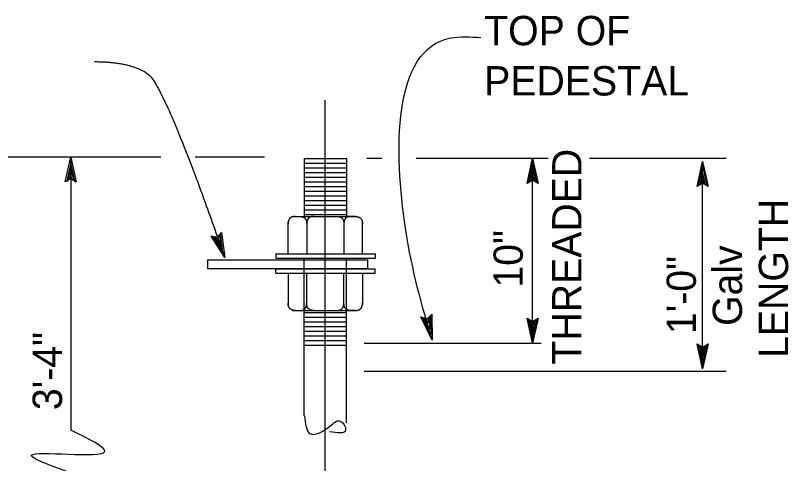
# Model space of a CAD drawing. Extents: x -1024 to 866, y -476 to 714.
# Drawn here: x -78.4 to 106.1, y -212.6 to -105.6 of the extents above; entities that cross this region are included whole.
import ezdxf

# ---------------------------------------------------------------- set-up
doc = ezdxf.new("R2010")
doc.units = 0
for name, color, linetype in [('56 Stage 3 Anno', 7, 'Continuous'), ('57 Undefined', 7, 'Continuous'), ('60 Nongeo Data', 7, 'Continuous')]:
    doc.layers.add(name, color=color, linetype=linetype)

msp = doc.modelspace()

# ---------------------------------------------------------------- linework, layer by layer
at = {"layer": '56 Stage 3 Anno'}
for p, q in [((-4.42, -291.66), (-4.42, -125.84)), ((-43.7, -139.43), (-233.73, -139.43)), ((-65.15, -139.43), (-65.15, -139.43)), ((-65.15, -139.43), (-65.15, -204.61)), ((-18.92, -139.43), (-35.48, -139.43)), ((5.49, -139.69), (9.08, -139.69)), ((17.3, -139.69), (48.78, -139.69)), ((43.71, -145.69), (45.05, -139.69)), ((45.05, -183.86), (45.05, -139.69)), ((45.05, -139.69), (45.05, -139.69)), ((45.05, -139.69), (46.38, -145.69)), ((58.6, -139.69), (91.25, -139.69)), ((44.06, -145.47), (45.05, -141.07)), ((45.05, -141.08), (46.02, -145.46)), ((84.28, -146.46), (85.62, -140.46)), ((84.64, -146.24), (85.62, -141.84)), ((85.62, -189.96), (85.62, -140.46)), ((85.62, -140.46), (85.62, -140.46)), ((85.62, -140.46), (86.95, -146.46)), ((85.63, -141.85), (86.59, -146.22)), ((44.42, -145.24), (45.05, -142.45)), ((44.77, -145.06), (45.05, -143.83)), ((45.05, -142.45), (45.67, -145.28)), ((45.05, -143.83), (45.31, -145.04)), ((85, -146), (85.62, -143.22)), ((85.62, -143.22), (86.25, -146.04)), ((-66.46, -145.34), (-66.46, -145.34)), ((-63.84, -145.34), (-63.84, -145.34)), ((45.05, -144.89), (43.71, -145.69)), ((43.71, -145.69), (43.71, -145.69)), ((46.38, -145.69), (45.05, -144.89)), ((46.38, -145.69), (46.38, -145.69)), ((85.62, -145.66), (84.28, -146.46)), ((85.34, -145.83), (85.62, -144.6)), ((85.62, -144.6), (85.89, -145.81)), ((86.95, -146.46), (85.62, -145.66)), ((84.28, -146.46), (84.28, -146.46)), ((86.95, -146.46), (86.95, -146.46)), ((-31.66, -158.31), (-31.66, -158.31)), ((-29.19, -157.42), (-29.19, -157.42)), ((-28.42, -163.42), (-28.42, -163.42)), ((19.88, -178.03), (21, -176.94)), ((21, -176.94), (21, -176.94)), ((21, -176.94), (21.08, -183.09)), ((21.08, -183.09), (18.4, -177.56)), ((18.4, -177.56), (18.4, -177.56)), ((18.4, -177.56), (19.88, -178.03)), ((20.76, -181.74), (18.8, -177.71)), ((20.44, -180.4), (19.18, -177.8)), ((20.13, -179.06), (19.59, -177.94)), ((20.11, -177.8), (20.13, -179.06)), ((20.41, -177.55), (20.44, -180.4)), ((20.7, -177.24), (20.76, -181.75)), ((45.05, -183.86), (43.72, -177.86)), ((43.72, -177.86), (43.72, -177.86)), ((43.72, -177.86), (45.05, -178.66)), ((45.05, -182.47), (44.08, -178.09)), ((45.05, -181.1), (44.42, -178.27)), ((45.05, -179.72), (44.78, -178.51)), ((45.05, -178.66), (46.39, -177.86)), ((46.39, -177.86), (45.05, -183.86)), ((46.03, -178.08), (45.05, -182.48)), ((45.67, -178.31), (45.05, -181.1)), ((45.33, -178.49), (45.05, -179.72)), ((46.39, -177.86), (46.39, -177.86)), ((4.87, -183.86), (47.06, -183.86)), ((21.08, -183.09), (21.08, -183.09)), ((45.05, -183.86), (45.05, -183.86)), ((85.62, -189.96), (84.29, -183.96)), ((84.29, -183.96), (84.29, -183.96)), ((84.29, -183.96), (85.62, -184.76)), ((85.62, -188.57), (84.65, -184.2)), ((85.62, -187.2), (85, -184.37)), ((85.62, -184.76), (86.96, -183.96)), ((86.96, -183.96), (85.62, -189.96)), ((86.61, -184.18), (85.62, -188.58)), ((86.25, -184.41), (85.62, -187.2)), ((86.96, -183.96), (86.96, -183.96)), ((85.63, -185.82), (85.36, -184.61)), ((85.9, -184.59), (85.63, -185.82)), ((85.62, -189.96), (85.62, -189.96)), ((4.87, -190.5), (91.25, -190.5))]:
    msp.add_line(p, q, dxfattribs=at)
for points in [[(-66.46, -145.34), (-65.15, -139.43), (-63.84, -145.34), (-64.19, -145.13), (-65.14, -140.8), (-66.12, -145.13), (-65.77, -144.92), (-65.15, -142.15), (-64.53, -144.92), (-64.88, -144.71), (-65.15, -143.51), (-65.42, -144.71), (-65.15, -144.55), (-63.84, -145.34), (-65.15, -144.55)], [(-29.19, -157.42), (-28.42, -163.42), (-31.66, -158.31), (-31.26, -158.39), (-28.89, -162.13), (-29.45, -157.73), (-29.7, -158.05), (-29.35, -160.86), (-30.86, -158.47), (-30.46, -158.55), (-29.81, -159.58), (-29.96, -158.36), (-30.16, -158.61), (-31.66, -158.31), (-30.16, -158.61)]]:
    msp.add_lwpolyline(points, close=True, dxfattribs=at)
for points in [[(21.08, -183.09), (14.73, -156.41), (25.52, -110.98), (32.72, -110.88)], [(-65.17, -214.84), (-74.5, -210.56), (-57.01, -209.71), (-65.11, -204.59)]]:
    msp.add_spline(points, degree=3, dxfattribs=at)
msp.add_open_spline([(-59.52, -116.63), (-50.96, -116.63), (-42.66, -122.42), (-28.42, -163.42)], degree=2, dxfattribs=at)
at = {"layer": '60 Nongeo Data'}
for p, q in [((-9.49, -139.72), (-9.49, -153.85)), ((-9.49, -139.72), (0.65, -139.72)), ((0.65, -139.72), (0.65, -153.85)), ((-9.49, -140.83), (0.65, -140.83)), ((-9.49, -141.95), (0.65, -141.95)), ((-9.49, -143.06), (0.65, -143.06)), ((-9.49, -144.18), (0.65, -144.18)), ((-9.49, -145.29), (0.65, -145.29)), ((-9.49, -146.4), (0.65, -146.4)), ((-9.49, -147.52), (0.65, -147.52)), ((-9.49, -148.63), (0.65, -148.63)), ((-9.49, -149.75), (0.65, -149.75)), ((-9.49, -150.86), (0.65, -150.86)), ((-9.49, -151.98), (0.65, -151.98)), ((-9.49, -153.09), (0.65, -153.09)), ((-13.29, -162.47), (-13.29, -154.86)), ((-12.24, -153.6), (3.13, -153.6)), ((-11.64, -153.57), (-9.48, -153.57)), ((-9.48, -153.57), (3.09, -153.57)), ((2.8, -153.57), (0.64, -153.57)), ((-8.83, -155.24), (-8.83, -162.47)), ((-0.01, -155.34), (-0.01, -162.47)), ((4.45, -162.47), (4.45, -155.04)), ((-32.53, -163.91), (5.68, -163.91)), ((-32.53, -163.91), (-32.53, -165.99)), ((-16.25, -162.47), (7.51, -162.47)), ((-16.25, -162.47), (-16.25, -163.51)), ((-16.25, -163.51), (7.51, -163.51)), ((-9.49, -201.15), (-9.49, -163.51)), ((0.65, -202.86), (0.65, -163.51)), ((5.68, -163.91), (5.68, -165.99)), ((7.51, -162.47), (7.51, -163.51)), ((-32.53, -165.99), (5.68, -165.99)), ((-16.25, -166.11), (7.51, -166.11)), ((-16.25, -167.15), (-16.25, -166.11)), ((-16.25, -167.15), (7.51, -167.15)), ((-13.29, -167.15), (-13.29, -174.76)), ((-8.83, -174.38), (-8.83, -167.15)), ((-0.01, -174.28), (-0.01, -167.15)), ((4.45, -167.15), (4.45, -174.58)), ((7.51, -167.15), (7.51, -166.11)), ((-12.24, -176.03), (3.13, -176.03)), ((-11.64, -176.05), (-9.48, -176.05)), ((-9.49, -176.53), (0.65, -176.53)), ((-9.48, -176.05), (3.09, -176.05)), ((2.8, -176.05), (0.64, -176.05)), ((-9.49, -177.64), (0.65, -177.64)), ((-9.49, -178.76), (0.65, -178.76)), ((-9.49, -179.87), (0.65, -179.87)), ((-9.49, -180.99), (0.65, -180.99)), ((-9.49, -182.1), (0.65, -182.1)), ((-9.49, -183.22), (0.65, -183.22)), ((-9.49, -184.33), (0.65, -184.33))]:
    msp.add_line(p, q, dxfattribs=at)
for points in [[(-11.57, -153.6), (-11.63, -153.6), (-11.7, -153.6), (-11.76, -153.6), (-11.82, -153.61), (-11.88, -153.61), (-11.94, -153.62), (-12, -153.63), (-12.06, -153.64), (-12.11, -153.65), (-12.16, -153.66), (-12.22, -153.67), (-12.27, -153.69), (-12.32, -153.7), (-12.37, -153.72), (-12.42, -153.74), (-12.46, -153.76), (-12.51, -153.78), (-12.55, -153.8), (-12.59, -153.82), (-12.64, -153.85), (-12.68, -153.88), (-12.71, -153.9), (-12.75, -153.93), (-12.79, -153.96), (-12.82, -153.99), (-12.86, -154.03), (-12.89, -154.06), (-12.92, -154.09), (-12.95, -154.13), (-12.98, -154.17), (-13.01, -154.21), (-13.03, -154.25), (-13.06, -154.29), (-13.08, -154.33), (-13.1, -154.37), (-13.12, -154.42), (-13.14, -154.47), (-13.16, -154.51), (-13.18, -154.56), (-13.2, -154.61), (-13.21, -154.66), (-13.22, -154.72), (-13.24, -154.77), (-13.25, -154.83), (-13.26, -154.88), (-13.27, -154.94), (-13.27, -155), (-13.28, -155.06), (-13.28, -155.12), (-13.28, -155.19), (-13.29, -155.25), (-13.29, -155.32)], [(-10.59, -153.57), (-10.52, -153.58), (-10.46, -153.58), (-10.39, -153.58), (-10.33, -153.58), (-10.27, -153.59), (-10.21, -153.6), (-10.15, -153.61), (-10.1, -153.61), (-10.04, -153.63), (-9.99, -153.64), (-9.94, -153.65), (-9.88, -153.67), (-9.84, -153.68), (-9.78, -153.7), (-9.74, -153.72), (-9.69, -153.74), (-9.65, -153.76), (-9.6, -153.78), (-9.56, -153.8), (-9.52, -153.83), (-9.48, -153.85), (-9.44, -153.88), (-9.4, -153.91), (-9.37, -153.94), (-9.33, -153.97), (-9.3, -154), (-9.26, -154.04), (-9.23, -154.07), (-9.2, -154.11), (-9.17, -154.15), (-9.15, -154.19), (-9.12, -154.23), (-9.1, -154.27), (-9.07, -154.31), (-9.05, -154.35), (-9.03, -154.4), (-9.01, -154.44), (-8.99, -154.49), (-8.97, -154.54), (-8.96, -154.59), (-8.94, -154.64), (-8.93, -154.7), (-8.92, -154.75), (-8.91, -154.81), (-8.9, -154.86), (-8.89, -154.92), (-8.88, -154.98), (-8.88, -155.04), (-8.87, -155.1), (-8.87, -155.16), (-8.87, -155.23), (-8.87, -155.29)], [(-7.12, -153.57), (-7.18, -153.58), (-7.25, -153.58), (-7.31, -153.58), (-7.37, -153.58), (-7.43, -153.59), (-7.49, -153.6), (-7.55, -153.61), (-7.6, -153.61), (-7.66, -153.63), (-7.71, -153.64), (-7.77, -153.65), (-7.82, -153.67), (-7.87, -153.68), (-7.92, -153.7), (-7.97, -153.72), (-8.01, -153.74), (-8.06, -153.76), (-8.1, -153.78), (-8.14, -153.8), (-8.19, -153.83), (-8.22, -153.85), (-8.26, -153.88), (-8.3, -153.91), (-8.34, -153.94), (-8.37, -153.97), (-8.41, -154), (-8.44, -154.04), (-8.47, -154.07), (-8.5, -154.11), (-8.53, -154.15), (-8.56, -154.19), (-8.58, -154.23), (-8.61, -154.27), (-8.63, -154.31), (-8.65, -154.35), (-8.67, -154.4), (-8.69, -154.44), (-8.71, -154.49), (-8.73, -154.54), (-8.75, -154.59), (-8.76, -154.64), (-8.77, -154.7), (-8.78, -154.75), (-8.8, -154.81), (-8.81, -154.86), (-8.81, -154.92), (-8.82, -154.98), (-8.83, -155.04), (-8.83, -155.1), (-8.83, -155.16), (-8.84, -155.23), (-8.84, -155.29)], [(-1.72, -153.57), (-1.66, -153.58), (-1.59, -153.58), (-1.53, -153.58), (-1.47, -153.58), (-1.41, -153.59), (-1.35, -153.6), (-1.29, -153.61), (-1.24, -153.61), (-1.18, -153.63), (-1.13, -153.64), (-1.07, -153.65), (-1.02, -153.67), (-0.97, -153.68), (-0.92, -153.7), (-0.88, -153.72), (-0.83, -153.74), (-0.78, -153.76), (-0.74, -153.78), (-0.7, -153.8), (-0.66, -153.83), (-0.62, -153.85), (-0.58, -153.88), (-0.54, -153.91), (-0.5, -153.94), (-0.47, -153.97), (-0.43, -154), (-0.4, -154.04), (-0.37, -154.07), (-0.34, -154.11), (-0.31, -154.15), (-0.28, -154.19), (-0.26, -154.23), (-0.23, -154.27), (-0.21, -154.31), (-0.19, -154.35), (-0.17, -154.4), (-0.15, -154.44), (-0.13, -154.49), (-0.11, -154.54), (-0.1, -154.59), (-0.08, -154.64), (-0.07, -154.7), (-0.06, -154.75), (-0.04, -154.81), (-0.04, -154.86), (-0.03, -154.92), (-0.02, -154.98), (-0.01, -155.04), (-0.01, -155.1), (-0.01, -155.16), (-0.01, -155.23), (0, -155.29)], [(1.75, -153.57), (1.68, -153.58), (1.62, -153.58), (1.55, -153.58), (1.49, -153.58), (1.43, -153.59), (1.37, -153.6), (1.31, -153.61), (1.26, -153.61), (1.2, -153.63), (1.15, -153.64), (1.1, -153.65), (1.04, -153.67), (0.99, -153.68), (0.94, -153.7), (0.9, -153.72), (0.85, -153.74), (0.8, -153.76), (0.76, -153.78), (0.72, -153.8), (0.68, -153.83), (0.64, -153.85), (0.6, -153.88), (0.56, -153.91), (0.53, -153.94), (0.49, -153.97), (0.46, -154), (0.42, -154.04), (0.39, -154.07), (0.36, -154.11), (0.33, -154.15), (0.31, -154.19), (0.28, -154.23), (0.26, -154.27), (0.23, -154.31), (0.21, -154.35), (0.19, -154.4), (0.17, -154.44), (0.15, -154.49), (0.13, -154.54), (0.12, -154.59), (0.1, -154.64), (0.09, -154.7), (0.08, -154.75), (0.07, -154.81), (0.06, -154.86), (0.05, -154.92), (0.04, -154.98), (0.04, -155.04), (0.03, -155.1), (0.03, -155.16), (0.03, -155.23), (0.03, -155.29)], [(2.73, -153.6), (2.79, -153.6), (2.86, -153.6), (2.92, -153.6), (2.98, -153.61), (3.04, -153.61), (3.1, -153.62), (3.16, -153.63), (3.21, -153.64), (3.27, -153.65), (3.33, -153.66), (3.38, -153.67), (3.43, -153.69), (3.48, -153.7), (3.53, -153.72), (3.58, -153.74), (3.62, -153.76), (3.67, -153.78), (3.71, -153.8), (3.75, -153.82), (3.8, -153.85), (3.84, -153.88), (3.87, -153.9), (3.91, -153.93), (3.95, -153.96), (3.98, -153.99), (4.02, -154.03), (4.05, -154.06), (4.08, -154.09), (4.11, -154.13), (4.14, -154.17), (4.17, -154.21), (4.19, -154.25), (4.22, -154.29), (4.24, -154.33), (4.26, -154.37), (4.28, -154.42), (4.3, -154.47), (4.32, -154.51), (4.34, -154.56), (4.36, -154.61), (4.37, -154.66), (4.38, -154.72), (4.39, -154.77), (4.41, -154.83), (4.42, -154.88), (4.42, -154.94), (4.43, -155), (4.44, -155.06), (4.44, -155.12), (4.44, -155.19), (4.44, -155.25), (4.45, -155.32)], [(-11.57, -176.03), (-11.63, -176.03), (-11.7, -176.02), (-11.76, -176.02), (-11.82, -176.02), (-11.88, -176.01), (-11.94, -176), (-12, -176), (-12.06, -175.99), (-12.11, -175.98), (-12.16, -175.96), (-12.22, -175.95), (-12.27, -175.94), (-12.32, -175.92), (-12.37, -175.9), (-12.42, -175.88), (-12.46, -175.86), (-12.51, -175.84), (-12.55, -175.82), (-12.59, -175.8), (-12.64, -175.77), (-12.68, -175.75), (-12.71, -175.72), (-12.75, -175.69), (-12.79, -175.66), (-12.82, -175.63), (-12.86, -175.6), (-12.89, -175.56), (-12.92, -175.53), (-12.95, -175.49), (-12.98, -175.45), (-13.01, -175.42), (-13.03, -175.38), (-13.06, -175.33), (-13.08, -175.29), (-13.1, -175.25), (-13.12, -175.2), (-13.14, -175.16), (-13.16, -175.11), (-13.18, -175.06), (-13.2, -175.01), (-13.21, -174.96), (-13.22, -174.9), (-13.24, -174.85), (-13.25, -174.8), (-13.26, -174.74), (-13.27, -174.68), (-13.27, -174.62), (-13.28, -174.56), (-13.28, -174.5), (-13.28, -174.44), (-13.29, -174.37), (-13.29, -174.31)], [(-10.59, -176.05), (-10.52, -176.05), (-10.46, -176.05), (-10.39, -176.04), (-10.33, -176.04), (-10.27, -176.03), (-10.21, -176.03), (-10.15, -176.02), (-10.1, -176.01), (-10.04, -176), (-9.99, -175.99), (-9.94, -175.97), (-9.88, -175.96), (-9.84, -175.94), (-9.78, -175.92), (-9.74, -175.91), (-9.69, -175.89), (-9.65, -175.87), (-9.6, -175.84), (-9.56, -175.82), (-9.52, -175.79), (-9.48, -175.77), (-9.44, -175.74), (-9.4, -175.71), (-9.37, -175.68), (-9.33, -175.65), (-9.3, -175.62), (-9.26, -175.58), (-9.23, -175.55), (-9.2, -175.51), (-9.17, -175.48), (-9.15, -175.44), (-9.12, -175.4), (-9.1, -175.36), (-9.07, -175.31), (-9.05, -175.27), (-9.03, -175.22), (-9.01, -175.18), (-8.99, -175.13), (-8.97, -175.08), (-8.96, -175.03), (-8.94, -174.98), (-8.93, -174.93), (-8.92, -174.87), (-8.91, -174.82), (-8.9, -174.76), (-8.89, -174.7), (-8.88, -174.64), (-8.88, -174.58), (-8.87, -174.52), (-8.87, -174.46), (-8.87, -174.39), (-8.87, -174.33)], [(-7.12, -176.05), (-7.18, -176.05), (-7.25, -176.05), (-7.31, -176.04), (-7.37, -176.04), (-7.43, -176.03), (-7.49, -176.03), (-7.55, -176.02), (-7.6, -176.01), (-7.66, -176), (-7.71, -175.99), (-7.77, -175.97), (-7.82, -175.96), (-7.87, -175.94), (-7.92, -175.92), (-7.97, -175.91), (-8.01, -175.89), (-8.06, -175.87), (-8.1, -175.84), (-8.14, -175.82), (-8.19, -175.79), (-8.22, -175.77), (-8.26, -175.74), (-8.3, -175.71), (-8.34, -175.68), (-8.37, -175.65), (-8.41, -175.62), (-8.44, -175.58), (-8.47, -175.55), (-8.5, -175.51), (-8.53, -175.48), (-8.56, -175.44), (-8.58, -175.4), (-8.61, -175.36), (-8.63, -175.31), (-8.65, -175.27), (-8.67, -175.22), (-8.69, -175.18), (-8.71, -175.13), (-8.73, -175.08), (-8.75, -175.03), (-8.76, -174.98), (-8.77, -174.93), (-8.78, -174.87), (-8.8, -174.82), (-8.81, -174.76), (-8.81, -174.7), (-8.82, -174.64), (-8.83, -174.58), (-8.83, -174.52), (-8.83, -174.46), (-8.84, -174.39), (-8.84, -174.33)], [(-1.72, -176.05), (-1.66, -176.05), (-1.59, -176.05), (-1.53, -176.04), (-1.47, -176.04), (-1.41, -176.03), (-1.35, -176.03), (-1.29, -176.02), (-1.24, -176.01), (-1.18, -176), (-1.13, -175.99), (-1.07, -175.97), (-1.02, -175.96), (-0.97, -175.94), (-0.92, -175.92), (-0.88, -175.91), (-0.83, -175.89), (-0.78, -175.87), (-0.74, -175.84), (-0.7, -175.82), (-0.66, -175.79), (-0.62, -175.77), (-0.58, -175.74), (-0.54, -175.71), (-0.5, -175.68), (-0.47, -175.65), (-0.43, -175.62), (-0.4, -175.58), (-0.37, -175.55), (-0.34, -175.51), (-0.31, -175.48), (-0.28, -175.44), (-0.26, -175.4), (-0.23, -175.36), (-0.21, -175.31), (-0.19, -175.27), (-0.17, -175.22), (-0.15, -175.18), (-0.13, -175.13), (-0.11, -175.08), (-0.1, -175.03), (-0.08, -174.98), (-0.07, -174.93), (-0.06, -174.87), (-0.04, -174.82), (-0.04, -174.76), (-0.03, -174.7), (-0.02, -174.64), (-0.01, -174.58), (-0.01, -174.52), (-0.01, -174.46), (-0.01, -174.39), (0, -174.33)], [(1.75, -176.05), (1.68, -176.05), (1.62, -176.05), (1.55, -176.04), (1.49, -176.04), (1.43, -176.03), (1.37, -176.03), (1.31, -176.02), (1.26, -176.01), (1.2, -176), (1.15, -175.99), (1.1, -175.97), (1.04, -175.96), (0.99, -175.94), (0.94, -175.92), (0.9, -175.91), (0.85, -175.89), (0.8, -175.87), (0.76, -175.84), (0.72, -175.82), (0.68, -175.79), (0.64, -175.77), (0.6, -175.74), (0.56, -175.71), (0.53, -175.68), (0.49, -175.65), (0.46, -175.62), (0.42, -175.58), (0.39, -175.55), (0.36, -175.51), (0.33, -175.48), (0.31, -175.44), (0.28, -175.4), (0.26, -175.36), (0.23, -175.31), (0.21, -175.27), (0.19, -175.22), (0.17, -175.18), (0.15, -175.13), (0.13, -175.08), (0.12, -175.03), (0.1, -174.98), (0.09, -174.93), (0.08, -174.87), (0.07, -174.82), (0.06, -174.76), (0.05, -174.7), (0.04, -174.64), (0.04, -174.58), (0.03, -174.52), (0.03, -174.46), (0.03, -174.39), (0.03, -174.33)], [(2.73, -176.03), (2.79, -176.03), (2.86, -176.02), (2.92, -176.02), (2.98, -176.02), (3.04, -176.01), (3.1, -176), (3.16, -176), (3.21, -175.99), (3.27, -175.98), (3.33, -175.96), (3.38, -175.95), (3.43, -175.94), (3.48, -175.92), (3.53, -175.9), (3.58, -175.88), (3.62, -175.86), (3.67, -175.84), (3.71, -175.82), (3.75, -175.8), (3.8, -175.77), (3.84, -175.75), (3.87, -175.72), (3.91, -175.69), (3.95, -175.66), (3.98, -175.63), (4.02, -175.6), (4.05, -175.56), (4.08, -175.53), (4.11, -175.49), (4.14, -175.45), (4.17, -175.42), (4.19, -175.38), (4.22, -175.33), (4.24, -175.29), (4.26, -175.25), (4.28, -175.2), (4.3, -175.16), (4.32, -175.11), (4.34, -175.06), (4.36, -175.01), (4.37, -174.96), (4.38, -174.9), (4.39, -174.85), (4.41, -174.8), (4.42, -174.74), (4.42, -174.68), (4.43, -174.62), (4.44, -174.56), (4.44, -174.5), (4.44, -174.44), (4.44, -174.37), (4.45, -174.31)], [(-9.37, -201.15), (-8.09, -205.42), (-3.4, -203.71), (-0.84, -202.43), (0.44, -204.56), (-3.4, -204.99)]]:
    msp.add_spline(points, degree=3, dxfattribs=at)

# ---------------------------------------------------------------- texts
at = {"layer": '57 Undefined'}
for s, p in [('TOP OF', (33.49, -112.71)), ('PEDESTAL', (33.49, -124.71))]:
    msp.add_text(s, height=7, dxfattribs=at).set_placement(p)
for s, p in [('THREADED', (56.71, -188.94)), ('LENGTH', (106.02, -187.36)), ('10"', (42.71, -170.57)), ('Galv', (95.02, -179.72)), ('1\'-0"', (84.02, -181.66)), ('3\'-4"', (-67.25, -199.81))]:
    msp.add_text(s, height=7, rotation=90, dxfattribs=at).set_placement(p)

doc.saveas('drawing.dxf')
